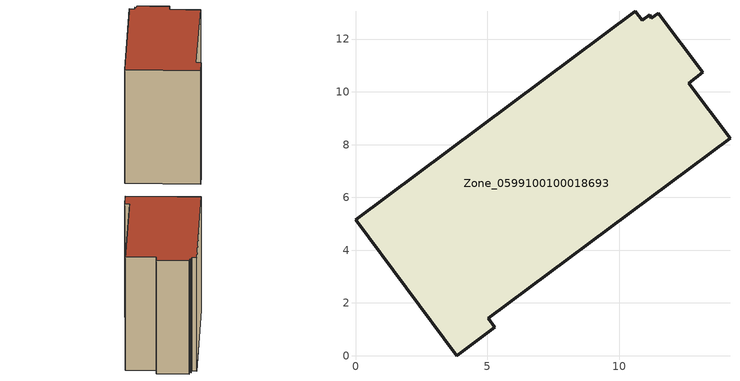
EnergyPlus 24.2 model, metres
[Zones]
Zone_0599100100018693
 floor ground (C_G): 11.21,12.79 11.47,12.98 13.17,10.74 12.63,10.33 14.19,8.24 5.03,1.42 5.28,1.09 3.84,0 0,5.16 10.61,13.05 10.86,12.71 11.15,12.92 z0
 wall outside (C_F): 3.84,0 5.28,1.09 5.03,1.42 14.19,8.24 12.63,10.33 13.17,10.74 11.47,12.98 11.21,12.79 11.15,12.92 10.86,12.71 10.61,13.05 0,5.16 3.84,0 z0:10.35
 roof outside (C_R): 11.21,12.79 11.15,12.92 10.86,12.71 10.61,13.05 0,5.16 3.84,0 5.28,1.09 5.03,1.42 14.19,8.24 12.63,10.33 13.17,10.74 11.47,12.98 z10.35
[BUILDING]
Pand.0599100100018693: North Axis=0; Terrain=City; Loads Convergence Tolerance Value=0.04; Temperature Convergence Tolerance Value=0.4; Solar Distribution=FullExterior; Maximum Number of Warmup Days=25; Minimum Number of Warmup Days=1
[Site:Location]
Rotterdam.The.Hague.AP_ZH_NLD Design_Conditions: Latitude=51.96; Longitude=4.45; Time Zone=1; Elevation=-4.5
[SITE:GROUNDTEMPERATURE:BUILDINGSURFACE]
18, 18, 18, 18, 18, 18, 18, 18, 18, 18, 18, 18
[MATERIAL] Thermal Absorptance=0.9; Solar Absorptance=0.7; Visible Absorptance=0.7
Name | Roughness | Thickness | Conductivity | Density | Specific Heat
G.TI.2015-2018 | MediumSmooth | 0.15 | 0.0428571 | 540 | 1210
F.TI.2015-2018 | Rough | 0.3 | 0.0666667 | 1920 | 840
R.TI.2015-2018 | MediumRough | 0.2 | 0.0333333 | 1500 | 1000
[CONSTRUCTION]
C_G: G.TI.2015-2018
C_F: F.TI.2015-2018
C_R: R.TI.2015-2018
[ZONE]
Zone_0599100100018693: Type=1; Multiplier=1; Ceiling Height=Autocalculate; Volume=Autocalculate; Floor Area=autocalculate; Part of Total Floor Area=Yes
[ZONEINFILTRATION:DESIGNFLOWRATE]
Infil_Zone_0599100100018693: Zone or ZoneList or Space or SpaceList=Zone_0599100100018693; Schedule=AlwaysOn; Design Flow Rate Calculation Method=Flow/Area; Flow Rate per Floor Area=0.0015; Constant Term Coefficient=1; Temperature Term Coefficient=0; Velocity Term Coefficient=0; Velocity Squared Term Coefficient=0
[HVACTEMPLATE:ZONE:IDEALLOADSAIRSYSTEM]
Zone_0599100100018693: Maximum Heating Supply Air Temperature=50; Minimum Cooling Supply Air Temperature=13; Maximum Heating Supply Air Humidity Ratio=0.0156; Minimum Cooling Supply Air Humidity Ratio=0.0077; Heating Limit=NoLimit; Cooling Limit=NoLimit; Dehumidification Control Type=ConstantSensibleHeatRatio; Cooling Sensible Heat Ratio=0.7; Dehumidification Setpoint=60; Humidification Control Type=None; Humidification Setpoint=30; Outdoor Air Method=None; Outdoor Air Flow Rate per Person=0.00944; Outdoor Air Flow Rate per Zone Floor Area=0; Outdoor Air Flow Rate per Zone=0; Demand Controlled Ventilation Type=None; Outdoor Air Economizer Type=NoEconomizer; Heat Recovery Type=None; Sensible Heat Recovery Effectiveness=0.7; Latent Heat Recovery Effectiveness=0.65
[ZONECONTROL:THERMOSTAT]
ThermostatControl_Zone_0599100100018693: Zone or ZoneList=Zone_0599100100018693; Control Type Schedule=DualSetpointControlType; Control 1=Thermostat_Zone_0599100100018693; Temperature Difference Between Cutout And Setpoint=0
[THERMOSTATSETPOINT:DUALSETPOINT]
Thermostat_Zone_0599100100018693: Heating Setpoint Temperature Schedule=HeatingSetpoint_Zone_0599100100018693; Cooling Setpoint Temperature Schedule=CoolingSetpoint_Zone_0599100100018693
[SCHEDULE:COMPACT]
HeatingSetpoint_Zone_0599100100018693: Through: 12/31, For: AllDays, Until: 24:00, 21
CoolingSetpoint_Zone_0599100100018693: Through: 12/31, For: AllDays, Until: 24:00, 24
DualSetpointControlType: Through: 12/31, For: AllDays, Until: 24:00, 4
AlwaysOn: Through: 12/31, For: AllDays, Until: 24:00, 1
